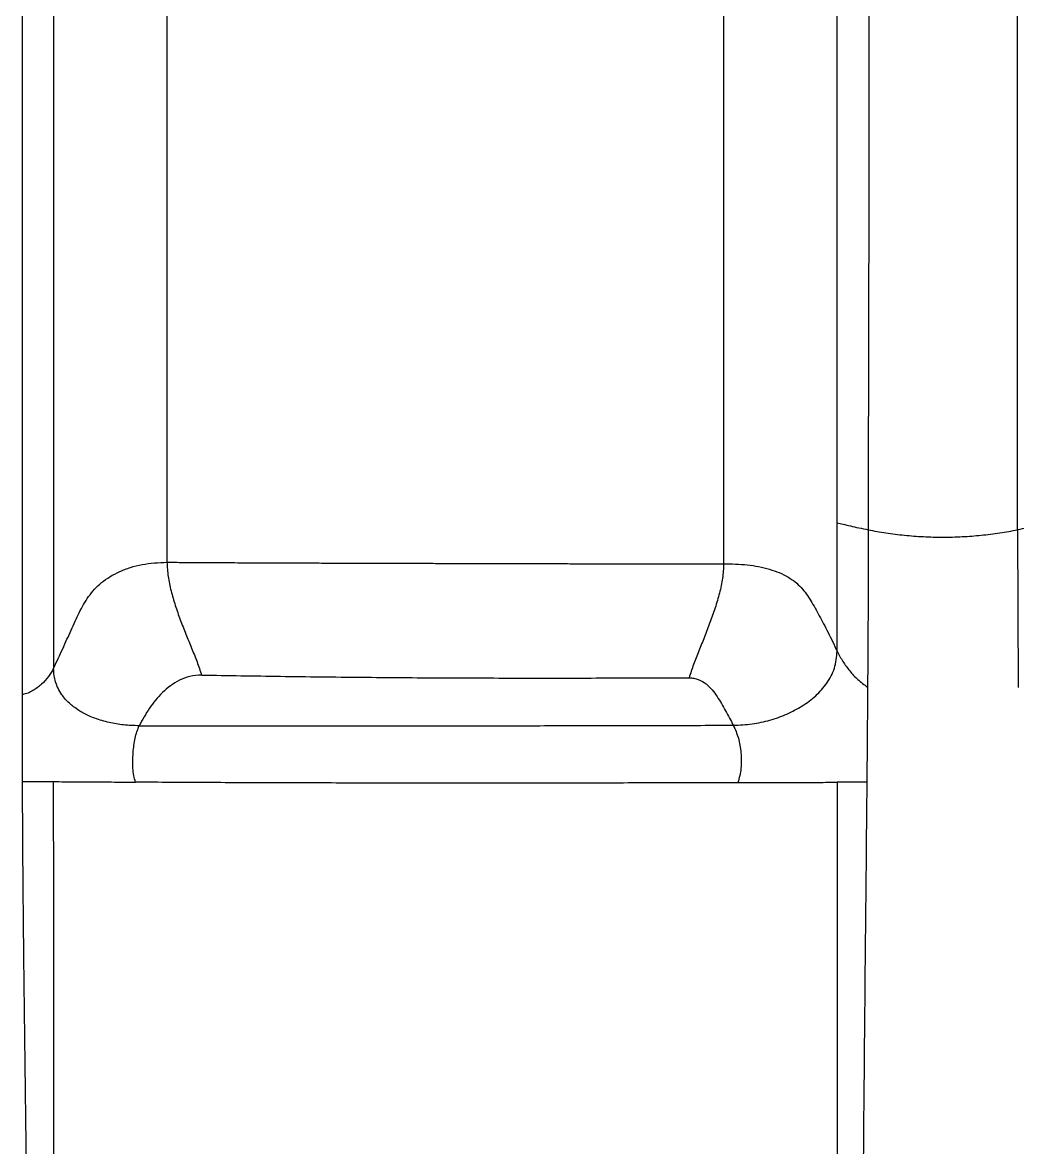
# Model space of a CAD drawing. Extents: x 943 to 1030, y 781 to 934.
# Drawn here: x 1002.1 to 1010.1, y 828.43 to 837.47 of the extents above; entities that cross this region are included whole.
import ezdxf

# ---------------------------------------------------------------- set-up
doc = ezdxf.new("R2010")
doc.units = 0
doc.header["$MEASUREMENT"] = 0
doc.layers.add('1', color=4, linetype='Continuous')

# ---------------------------------------------------------------- blocks, each defined once
blk = doc.blocks.new('AIRA')
at = {"layer": '1', "color": 3, "linetype": 'Continuous', "lineweight": 25}
blk.add_line((66.9208, 30.2265), (66.9259, 28.9581), dxfattribs=at)
for points, knots in [([(60.0823, 44.0667), (60.0823, 43.8871), (60.0823, 43.5279), (60.0823, 42.9858), (60.0823, 42.4445), (60.0823, 41.9058), (60.0823, 41.3709), (60.0823, 40.8407), (60.0823, 40.2457), (60.0823, 39.5886), (60.0823, 38.8724), (60.0823, 38.1656), (60.0823, 37.467), (60.0823, 36.6767), (60.0823, 35.7968), (60.0823, 34.8275), (60.0823, 33.8627), (60.0823, 32.8986), (60.0823, 31.931), (60.0823, 30.9569), (60.0823, 30.2961), (60.0823, 29.9658)], [0, 0, 0, 0, 0.035708, 0.071417, 0.107126, 0.142839, 0.178551, 0.214264, 0.249979, 0.299977, 0.349976, 0.399977, 0.449978, 0.49998, 0.571411, 0.642843, 0.714275, 0.785708, 0.85714, 0.928571, 1, 1, 1, 1]), ([(64.5593, 29.9544), (64.5593, 30.2856), (64.5593, 30.948), (64.5593, 31.9238), (64.5593, 32.8928), (64.5593, 33.8575), (64.5593, 34.8225), (64.5593, 35.7916), (64.5593, 36.6707), (64.5593, 37.46), (64.5593, 38.1575), (64.5593, 38.863), (64.5593, 39.5775), (64.5593, 40.2328), (64.5593, 40.8261), (64.5593, 41.3546), (64.5593, 41.8877), (64.5593, 42.4246), (64.5593, 42.9638), (64.5593, 43.5038), (64.5593, 43.8616), (64.5593, 44.0405)], [0, 0, 0, 0, 0.0714288, 0.1428596, 0.2142916, 0.285724, 0.3571563, 0.4285882, 0.5000193, 0.5500211, 0.6000223, 0.6500231, 0.7000228, 0.7500209, 0.7857351, 0.8214486, 0.8571611, 0.8928738, 0.9285831, 0.9642918, 1, 1, 1, 1]), ([(65.4708, 30.2836), (65.4708, 30.327), (65.4708, 30.4234), (65.4708, 30.5821), (65.4708, 30.7692), (65.4708, 30.9847), (65.4707, 31.2232), (65.4707, 31.4665), (65.4707, 31.7239), (65.4707, 31.9797), (65.4707, 32.2313), (65.4707, 32.4712), (65.4707, 32.6769), (65.4707, 32.8611), (65.4707, 33.0139), (65.4707, 33.1704), (65.4707, 33.3306), (65.4707, 33.5111), (65.4707, 33.7138), (65.4707, 33.9294), (65.4708, 34.1296), (65.4708, 34.3009), (65.4708, 34.4298), (65.4708, 34.5221), (65.4708, 34.5822), (65.4708, 34.6222), (65.4708, 34.6438), (65.4708, 34.652), (65.4708, 34.6553), (65.4708, 34.6567), (65.4708, 34.6574), (65.4708, 34.7461), (65.4708, 34.9124), (65.4708, 35.1454), (65.4708, 35.3152), (65.4708, 35.4305), (65.4708, 35.5002), (65.4708, 35.5639), (65.4708, 35.6216), (65.4708, 35.6733), (65.4708, 35.7189), (65.4708, 35.7761), (65.4708, 35.8471), (65.4708, 35.9338), (65.4708, 36.0048), (65.4708, 36.0648), (65.4708, 36.1236), (65.4708, 36.2069), (65.4708, 36.2958), (65.4708, 36.448), (65.4708, 36.5745), (65.4708, 36.6898), (65.4708, 36.7257), (65.4708, 36.7617), (65.4708, 36.7977), (65.4708, 36.8336), (65.4708, 36.8604), (65.4708, 36.8846), (65.4708, 36.9122), (65.4708, 36.9672), (65.4708, 37.054), (65.4708, 37.1845), (65.4708, 37.3579), (65.4708, 37.5087), (65.4708, 37.6194), (65.4708, 37.6766), (65.4708, 37.7358), (65.4708, 37.7973), (65.4708, 37.8608), (65.4708, 37.9266), (65.4708, 38.1597), (65.4708, 38.561), (65.4708, 38.9431), (65.4708, 39.1341)], [0, 0, 0, 0, 0.014959, 0.0331671, 0.0546243, 0.0793306, 0.107286, 0.1366675, 0.1629843, 0.1957513, 0.2245598, 0.2494097, 0.2780845, 0.295123, 0.3125785, 0.3304509, 0.3487402, 0.3674463, 0.3922134, 0.4180846, 0.4411316, 0.4606184, 0.476545, 0.4851063, 0.4921168, 0.4970031, 0.4987727, 0.4994776, 0.4997735, 0.499901, 0.4999565, 0.4999999, 0.5301625, 0.5565935, 0.5792929, 0.5878789, 0.5957795, 0.6029947, 0.6095245, 0.6153689, 0.6205279, 0.6250015, 0.634802, 0.6446027, 0.6544036, 0.6589067, 0.6649227, 0.67433, 0.6871287, 0.6950063, 0.7258064, 0.7298398, 0.7338732, 0.7379066, 0.74194, 0.7459734, 0.7500068, 0.7509537, 0.7540906, 0.7592872, 0.7694201, 0.7832147, 0.8030118, 0.8274021, 0.8335088, 0.839847, 0.8464167, 0.8532179, 0.8602505, 0.8675147, 0.8750104, 0.937506, 1, 1, 1, 1]), ([(65.7208, 39.1287), (65.7208, 39.1124), (65.7208, 39.0675), (65.7208, 38.9818), (65.7207, 38.8596), (65.7207, 38.7422), (65.7206, 38.6395), (65.7205, 38.562), (65.7205, 38.4788), (65.7204, 38.3902), (65.7203, 38.2975), (65.7201, 38.1265), (65.7199, 37.8856), (65.7196, 37.6279), (65.7195, 37.4257), (65.7195, 37.2383), (65.7195, 37.0291), (65.7197, 36.816), (65.7199, 36.6478), (65.7202, 36.524), (65.7204, 36.4453), (65.7206, 36.3679), (65.7208, 36.277), (65.7212, 36.1574), (65.7216, 36.038), (65.722, 35.9193), (65.7224, 35.8047), (65.7228, 35.6917), (65.7231, 35.5746), (65.7237, 35.3375), (65.724, 35.1083), (65.7243, 34.9024), (65.7244, 34.8351), (65.7246, 34.7663), (65.725, 34.6364), (65.7256, 34.4644), (65.726, 34.2812), (65.7262, 34.1453), (65.7263, 34.0254), (65.7264, 33.897), (65.7264, 33.7411), (65.7263, 33.5681), (65.7262, 33.3802), (65.726, 33.2376), (65.7258, 33.1387), (65.7258, 33.09), (65.7257, 33.0402), (65.7256, 32.9894), (65.7255, 32.9376), (65.7254, 32.8912), (65.7254, 32.8423), (65.7252, 32.7822), (65.7251, 32.6829), (65.7248, 32.5376), (65.7243, 32.3403), (65.7238, 32.0978), (65.7231, 31.8102), (65.7223, 31.4776), (65.7216, 31.1002), (65.721, 30.678), (65.7209, 30.382), (65.7208, 30.2265)], [0, 0, 0, 0, 0.005299, 0.014603, 0.027855, 0.045056, 0.052895, 0.061342, 0.0704, 0.080067, 0.090343, 0.100748, 0.136137, 0.169506, 0.185753, 0.202979, 0.231556, 0.255201, 0.273915, 0.287696, 0.296546, 0.300241, 0.313609, 0.326976, 0.340343, 0.35371, 0.366839, 0.378885, 0.391737, 0.406225, 0.45874, 0.469057, 0.475836, 0.481507, 0.492372, 0.51984, 0.539804, 0.554548, 0.565983, 0.580532, 0.598196, 0.618974, 0.639395, 0.662133, 0.667555, 0.673095, 0.678751, 0.684524, 0.690414, 0.69642, 0.700336, 0.707084, 0.716931, 0.73423, 0.756696, 0.78433, 0.81713, 0.855097, 0.898231, 0.946532, 1, 1, 1, 1]), ([(66.9208, 30.2265), (66.9208, 30.9551), (66.9208, 32.4122), (66.9208, 34.1744), (66.9208, 35.5059), (66.9208, 36.3979), (66.9208, 37.2983), (66.9208, 38.2079), (66.9208, 38.8219), (66.9208, 39.1289)], [0, 0, 0, 0, 0.250004, 0.500007, 0.600008, 0.70001, 0.800008, 0.900005, 1, 1, 1, 1]), ([(58.9208, 28.9014), (58.9208, 29.0577), (58.9208, 29.3544), (58.9208, 29.7772), (58.9208, 30.1528), (58.9208, 30.4809), (58.9208, 30.7612), (58.9208, 30.9934), (58.9208, 31.172), (58.9208, 31.301), (58.9208, 31.3833), (58.9208, 31.429), (58.9208, 31.4475), (58.9208, 31.452), (58.9208, 31.46), (58.9208, 31.675), (58.9208, 32.227), (58.9208, 32.8413), (58.9208, 33.2952), (58.9208, 33.4557), (58.9208, 33.6112), (58.9208, 33.7691), (58.9208, 33.9371), (58.9208, 34.1069), (58.9208, 34.2911), (58.9208, 34.4763), (58.9208, 34.6507), (58.9208, 34.8335), (58.9208, 35.0193), (58.9208, 35.2007), (58.9208, 35.3095), (58.9208, 35.3577)], [0, 0, 0, 0, 0.074085, 0.140596, 0.199533, 0.250894, 0.294682, 0.330895, 0.359533, 0.378148, 0.39113, 0.397893, 0.399487, 0.399765, 0.399985, 0.403201, 0.5, 0.656797, 0.687597, 0.709408, 0.730787, 0.759209, 0.78207, 0.808061, 0.837183, 0.866643, 0.893001, 0.917086, 0.95034, 0.977978, 1, 1, 1, 1]), ([(59.1707, 35.4147), (59.1707, 34.8835), (59.1707, 33.8212), (59.1708, 32.2442), (59.1708, 30.676), (59.1708, 29.6346), (59.1708, 29.1138)], [0, 0, 0, 0, 0.249997, 0.499997, 0.749998, 1, 1, 1, 1]), ([(65.4708, 29.2517), (65.4708, 29.4237), (65.4708, 29.7677), (65.4708, 30.1116), (65.4708, 30.2836)], [0, 0, 0, 0, 0.500002, 1, 1, 1, 1]), ([(65.4708, 30.2836), (65.4863, 30.2798), (65.5173, 30.2722), (65.5769, 30.2579), (65.6428, 30.2426), (65.6948, 30.2319), (65.7208, 30.2265)], [0, 0, 0, 0, 0.250014, 0.50011, 0.750169, 1, 1, 1, 1]), ([(65.7208, 30.2265), (65.7205, 30.0155), (65.7199, 29.5934), (65.7172, 29.1731), (65.7158, 28.963)], [0, 0, 0, 0, 0.499999, 1, 1, 1, 1]), ([(65.7208, 30.2265), (65.7678, 30.2179), (65.8617, 30.2006), (66.0108, 30.1821), (66.1644, 30.1704), (66.3208, 30.1665), (66.4772, 30.1704), (66.6308, 30.1821), (66.7799, 30.2006), (66.8738, 30.2179), (66.9208, 30.2265)], [0, 0, 0, 0, 0.12503, 0.250032, 0.375018, 0.500001, 0.624983, 0.749969, 0.874971, 1, 1, 1, 1]), ([(67.1708, 30.2758), (67.1553, 30.2727), (67.1244, 30.2666), (67.0649, 30.2549), (66.999, 30.2419), (66.9469, 30.2317), (66.9208, 30.2265)], [0, 0, 0, 0, 0.25004, 0.50015, 0.750199, 1, 1, 1, 1]), ([(59.1708, 29.1138), (59.1957, 29.1668), (59.2456, 29.2728), (59.312, 29.4208), (59.3754, 29.562), (59.4477, 29.6921), (59.5328, 29.787), (59.6225, 29.8511), (59.7005, 29.8922), (59.7879, 29.9249), (59.9133, 29.9578), (60.0148, 29.9626), (60.0824, 29.9658)], [0, 0, 0, 0, 0.125054, 0.250123, 0.375197, 0.500225, 0.62511, 0.687614, 0.750112, 0.812615, 0.875126, 1, 1, 1, 1]), ([(60.0824, 29.9658), (60.1256, 29.9655), (60.2227, 29.9648), (60.3854, 29.9639), (60.5768, 29.9629), (60.7787, 29.9619), (60.9733, 29.9611), (61.1467, 29.9604), (61.3005, 29.9599), (61.4433, 29.9594), (61.582, 29.959), (61.7226, 29.9585), (61.857, 29.9582), (61.9753, 29.9579), (62.0884, 29.9576), (62.2137, 29.9572), (62.372, 29.9568), (62.5551, 29.9563), (62.7455, 29.9558), (62.9265, 29.9553), (63.1036, 29.9549), (63.2735, 29.9546), (63.432, 29.9543), (63.5587, 29.9541), (63.6675, 29.954), (63.7672, 29.954), (63.8688, 29.9539), (63.9677, 29.9539), (64.0638, 29.9539), (64.1965, 29.9539), (64.3615, 29.9541), (64.4951, 29.9543), (64.5593, 29.9544)], [0, 0, 0, 0, 0.0304853, 0.0683608, 0.1136356, 0.163232, 0.2073655, 0.246673, 0.2811605, 0.3114918, 0.3430066, 0.3744519, 0.4058074, 0.4328791, 0.4533538, 0.4811459, 0.5161516, 0.5584111, 0.6024144, 0.6420441, 0.6779024, 0.7191692, 0.75398, 0.782316, 0.8026858, 0.8256387, 0.8479865, 0.8697296, 0.8908677, 0.9114004, 0.9573956, 1, 1, 1, 1]), ([(60.0824, 29.9658), (60.0843, 29.9277), (60.0883, 29.8517), (60.114, 29.7356), (60.1479, 29.6195), (60.1888, 29.5037), (60.2338, 29.3889), (60.2801, 29.2759), (60.3256, 29.1649), (60.3494, 29.0945), (60.3613, 29.0593)], [0, 0, 0, 0, 0.124961, 0.249967, 0.374992, 0.500022, 0.62505, 0.75007, 0.875065, 1, 1, 1, 1]), ([(64.5593, 29.9544), (64.5572, 29.9154), (64.5529, 29.8375), (64.5258, 29.718), (64.4906, 29.5991), (64.449, 29.4812), (64.4042, 29.3653), (64.3589, 29.2522), (64.315, 29.1421), (64.2919, 29.0724), (64.2803, 29.0376)], [0, 0, 0, 0, 0.124921, 0.249905, 0.374918, 0.499942, 0.624973, 0.75, 0.875016, 1, 1, 1, 1]), ([(64.5593, 29.9544), (64.6229, 29.9529), (64.7183, 29.9507), (64.8403, 29.9317), (64.9272, 29.9109), (65.0071, 29.8834), (65.0766, 29.849), (65.1345, 29.8084), (65.1986, 29.7472), (65.2608, 29.6589), (65.3269, 29.538), (65.3969, 29.4052), (65.4462, 29.3029), (65.4708, 29.2517)], [0, 0, 0, 0, 0.124965, 0.187479, 0.249983, 0.312468, 0.374946, 0.437445, 0.499967, 0.624979, 0.750033, 0.875051, 1, 1, 1, 1]), ([(64.6358, 28.6556), (64.6865, 28.6579), (64.788, 28.6624), (64.9324, 28.6947), (65.0678, 28.7427), (65.1918, 28.808), (65.3016, 28.8902), (65.3912, 28.9911), (65.457, 29.1113), (65.4662, 29.2049), (65.4708, 29.2517)], [0, 0, 0, 0, 0.125035, 0.250116, 0.375215, 0.500311, 0.625384, 0.750398, 0.87528, 1, 1, 1, 1]), ([(65.4708, 29.2517), (65.4855, 29.2233), (65.5144, 29.1677), (65.5714, 29.0914), (65.635, 29.0198), (65.6888, 28.9819), (65.7157, 28.963)], [0, 0, 0, 0, 0.255473, 0.5001126, 0.7500745, 1, 1, 1, 1]), ([(59.1708, 29.1138), (59.1578, 29.091), (59.1318, 29.0449), (59.0847, 28.9943), (59.0416, 28.9579), (59.0056, 28.9338), (58.9662, 28.9135), (58.936, 28.9054), (58.9208, 28.9014)], [0, 0, 0, 0, 0.248514, 0.49986, 0.62789, 0.750211, 0.874532, 1, 1, 1, 1]), ([(59.8586, 28.6516), (59.8163, 28.653), (59.7328, 28.6558), (59.6346, 28.6731), (59.5591, 28.6925), (59.5045, 28.7106), (59.455, 28.7309), (59.4117, 28.7524), (59.3703, 28.7764), (59.3325, 28.8027), (59.2963, 28.8329), (59.2651, 28.8647), (59.2337, 28.9044), (59.2063, 28.9501), (59.1861, 29.0021), (59.1733, 29.0556), (59.1717, 29.0935), (59.1708, 29.1138)], [0, 0, 0, 0, 0.126162, 0.248784, 0.313965, 0.379143, 0.43876, 0.493596, 0.543577, 0.603173, 0.652994, 0.707192, 0.757413, 0.826914, 0.886804, 0.939329, 1, 1, 1, 1]), ([(60.3613, 29.0593), (60.3292, 29.0572), (60.2648, 29.0528), (60.1814, 29.0188), (60.1083, 28.9735), (60.024, 28.9004), (59.9368, 28.7945), (59.8847, 28.6993), (59.8586, 28.6516)], [0, 0, 0, 0, 0.124732, 0.249661, 0.374696, 0.499777, 0.749832, 1, 1, 1, 1]), ([(60.3613, 29.0592), (60.5718, 29.0558), (60.9939, 29.0489), (61.6429, 29.0413), (62.2983, 29.0365), (62.9571, 29.0348), (63.6189, 29.0355), (64.0593, 29.0368), (64.2803, 29.0375)], [0, 0, 0, 0, 0.166723, 0.33432, 0.501115, 0.666987, 0.832947, 1, 1, 1, 1]), ([(64.2803, 29.0376), (64.2932, 29.0369), (64.3189, 29.0354), (64.3672, 29.0209), (64.4191, 28.9897), (64.4671, 28.9404), (64.5199, 28.8681), (64.5735, 28.7717), (64.615, 28.6943), (64.6358, 28.6557)], [0, 0, 0, 0, 0.062432, 0.124895, 0.249521, 0.374472, 0.499551, 0.749743, 1, 1, 1, 1]), ([(65.7158, 28.963), (65.7148, 28.8354), (65.7129, 28.5803), (65.7106, 28.3258), (65.7094, 28.1986)], [0, 0, 0, 0, 0.4999996, 1, 1, 1, 1]), ([(58.9208, 28.4771), (58.9208, 28.5477), (58.9208, 28.689), (58.9208, 28.8306), (58.9208, 28.9014)], [0, 0, 0, 0, 0.499963, 1, 1, 1, 1]), ([(59.829, 28.1982), (59.8241, 28.2153), (59.814, 28.2507), (59.8065, 28.3303), (59.8088, 28.4354), (59.8228, 28.5564), (59.8467, 28.6199), (59.8586, 28.6516)], [0, 0, 0, 0, 0.1211887, 0.2504552, 0.5002291, 0.750202, 1, 1, 1, 1]), ([(59.8586, 28.6517), (60.0468, 28.6514), (60.4228, 28.651), (61.0051, 28.6508), (61.5977, 28.6509), (62.2012, 28.6512), (62.8108, 28.6519), (63.4221, 28.653), (64.0315, 28.6542), (64.4344, 28.6552), (64.6358, 28.6557)], [0, 0, 0, 0, 0.1248814, 0.249444, 0.3741792, 0.4995549, 0.6255961, 0.7507974, 0.8754273, 1, 1, 1, 1]), ([(64.6358, 28.6557), (64.6509, 28.6226), (64.681, 28.5566), (64.6993, 28.4349), (64.7037, 28.3078), (64.6831, 28.2321), (64.6729, 28.1943)], [0, 0, 0, 0, 0.250111, 0.500306, 0.750378, 1, 1, 1, 1]), ([(58.9212, 28.204), (58.9211, 28.2495), (58.9208, 28.3404), (58.9208, 28.4315), (58.9208, 28.4771)], [0, 0, 0, 0, 0.499999, 1, 1, 1, 1]), ([(58.9708, 22.6821), (58.9708, 22.7016), (58.9708, 22.7496), (58.9707, 22.8353), (58.9705, 22.9485), (58.9701, 23.0892), (58.9695, 23.2474), (58.9687, 23.4017), (58.9678, 23.5456), (58.9669, 23.6787), (58.9658, 23.8118), (58.9648, 23.9379), (58.9638, 24.0529), (58.9627, 24.1696), (58.9614, 24.3002), (58.9597, 24.4584), (58.9578, 24.6373), (58.9556, 24.8222), (58.9536, 24.9984), (58.9517, 25.1545), (58.9501, 25.2902), (58.9486, 25.416), (58.9469, 25.5491), (58.945, 25.707), (58.9426, 25.8966), (58.94, 26.1048), (58.9374, 26.3111), (58.9352, 26.4966), (58.9333, 26.6554), (58.9316, 26.8047), (58.9302, 26.9379), (58.9289, 27.0648), (58.9278, 27.1794), (58.9267, 27.2984), (58.9256, 27.4291), (58.9244, 27.577), (58.9233, 27.7398), (58.9224, 27.8972), (58.9218, 28.0307), (58.9214, 28.1291), (58.9212, 28.1829), (58.9212, 28.204)], [0, 0, 0, 0, 0.0108028, 0.0266695, 0.0476, 0.0735943, 0.1046522, 0.1351483, 0.1588427, 0.1841072, 0.2085344, 0.2321243, 0.2534962, 0.2717208, 0.2962254, 0.3251233, 0.3584146, 0.394074, 0.426158, 0.454507, 0.4791209, 0.4999996, 0.5228672, 0.5514231, 0.5856675, 0.6255737, 0.6639905, 0.6970771, 0.7255614, 0.7494431, 0.7773706, 0.7970608, 0.8175296, 0.838777, 0.8608029, 0.8874663, 0.9177615, 0.9476923, 0.9713756, 0.9888115, 1, 1, 1, 1]), ([(58.9212, 28.204), (58.9641, 28.2038), (59.0498, 28.2034), (59.1305, 28.2029), (59.1709, 28.2027)], [0, 0, 0, 0, 0.500114, 1, 1, 1, 1]), ([(59.1708, 22.7208), (59.1712, 23.1682), (59.1721, 24.0631), (59.1739, 25.4274), (59.1725, 26.805), (59.1714, 27.7368), (59.1709, 28.2027)], [0, 0, 0, 0, 0.25, 0.5, 0.75, 1, 1, 1, 1]), ([(59.1709, 28.2027), (59.2008, 28.2025), (59.2559, 28.202), (59.3376, 28.2013), (59.413, 28.2007), (59.4978, 28.2004), (59.5871, 28.2001), (59.6792, 28.1994), (59.7585, 28.1987), (59.807, 28.1984), (59.829, 28.1982)], [0, 0, 0, 0, 0.139329, 0.256091, 0.377108, 0.485587, 0.643417, 0.782798, 0.901644, 1, 1, 1, 1]), ([(64.6729, 28.1942), (64.4688, 28.1936), (64.0605, 28.1922), (63.4428, 28.1909), (62.8232, 28.1902), (62.2051, 28.1903), (61.5932, 28.1911), (60.9923, 28.1926), (60.4015, 28.1947), (60.02, 28.197), (59.829, 28.1982)], [0, 0, 0, 0, 0.124526, 0.249093, 0.374232, 0.50026, 0.625619, 0.750346, 0.874969, 1, 1, 1, 1]), ([(64.6729, 28.1943), (64.708, 28.1944), (64.7775, 28.1946), (64.8818, 28.195), (65.0026, 28.1955), (65.1252, 28.196), (65.2376, 28.1962), (65.3223, 28.1967), (65.3963, 28.1972), (65.4454, 28.1975), (65.4708, 28.1976)], [0, 0, 0, 0, 0.131012, 0.259505, 0.390219, 0.583576, 0.720228, 0.813417, 0.903829, 1, 1, 1, 1]), ([(65.4708, 28.1976), (65.4708, 28.1608), (65.4708, 28.0754), (65.4707, 27.9299), (65.4706, 27.7496), (65.4705, 27.5345), (65.4704, 27.2913), (65.4703, 27.0218), (65.4702, 26.7274), (65.4701, 26.4445), (65.4701, 26.1785), (65.4701, 25.9988), (65.47, 25.8735), (65.47, 25.8068), (65.47, 25.7392), (65.47, 25.6707), (65.47, 25.6013), (65.47, 25.4384), (65.47, 25.1827), (65.4701, 24.8346), (65.4702, 24.4871), (65.4703, 24.1321), (65.4705, 23.7827), (65.4707, 23.452), (65.4708, 23.1606), (65.4708, 22.9796), (65.4708, 22.8955)], [0, 0, 0, 0, 0.0206224, 0.047773, 0.0814518, 0.121659, 0.1683944, 0.2179041, 0.2731009, 0.3339848, 0.3772837, 0.42306, 0.4354585, 0.4480269, 0.4607653, 0.4736736, 0.4867518, 0.5000001, 0.5657878, 0.6315764, 0.6973661, 0.7631569, 0.8334857, 0.8964027, 0.9519076, 1, 1, 1, 1]), ([(65.7094, 28.1986), (65.6715, 28.1984), (65.5956, 28.1982), (65.5124, 28.1978), (65.4708, 28.1976)], [0, 0, 0, 0, 0.5005252, 1, 1, 1, 1]), ([(65.7094, 28.1986), (65.7051, 27.7497), (65.6965, 26.8519), (65.6849, 25.6683), (65.678, 24.7794), (65.6725, 23.8925), (65.6715, 23.2979), (65.6708, 22.8562)], [0, 0, 0, 0, 0.249998, 0.499998, 0.663491, 0.75, 1, 1, 1, 1])]:
    blk.add_open_spline(points, degree=3, knots=knots, dxfattribs=at)

msp = doc.modelspace()

# ---------------------------------------------------------------- block references
at = {"layer": '1'}
msp.add_blockref('AIRA', (943.1775, 803.1658), dxfattribs=at)

doc.saveas('drawing.dxf')
